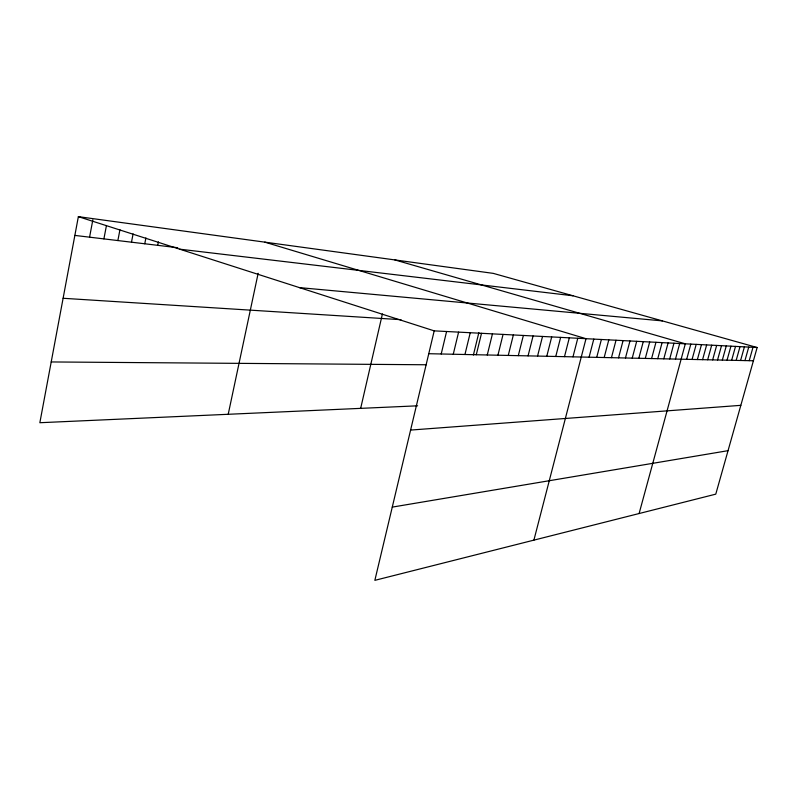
<?xml version="1.0" encoding="UTF-8"?>
<svg xmlns="http://www.w3.org/2000/svg" width="797" height="797" viewBox="0 0 797 797"><rect width="100%" height="100%" fill="white"/><g stroke="black" fill="none" stroke-linecap="round" stroke-linejoin="round"><path stroke-width="1.2" d="M757.15 347.522L434.196 330.865L374.849 580.346L715.776 494.15L757.15 347.522L493.303 273.381L78.365 216.654L39.85 422.719L417.608 405.812M89.573 237.167L92.85 219.823M103.899 238.881L106.459 225.491M117.866 240.555L119.948 229.735M131.485 242.188L133.099 233.88M144.765 243.772L145.911 237.914M157.716 245.327L158.404 241.85M228.211 414.291L258.158 273.291M360.662 408.363L382.411 313.948M441.209 353.978L446.589 331.502M453.264 354.237L458.604 332.12M464.95 354.496L470.24 332.728M473.378 355.054L478.858 332.618M476.277 354.745L481.518 333.305M487.256 354.984L492.446 333.873M497.916 355.213L503.056 334.421M508.267 355.442L513.358 334.949M518.309 355.661L523.36 335.467M528.072 355.87L533.073 335.965M537.557 356.08L542.518 336.454M546.782 356.279L551.693 336.922M555.758 356.468L560.63 337.39M564.485 356.657L569.317 337.838M572.983 356.847L577.775 338.267M533.9 540.137L586.004 338.695L264.783 242.139M589.093 357.195L593.795 339.094M596.724 357.365L601.386 339.492M604.176 357.524L608.798 339.871M611.438 357.684L616.021 340.249M618.532 357.843L623.075 340.608M625.456 357.992L629.969 340.967M632.22 358.142L636.693 341.315M638.835 358.281L643.259 341.654M645.291 358.421L649.685 341.983M651.597 358.56L655.961 342.302M657.764 358.69L662.098 342.62M663.801 358.829L668.095 342.929M669.709 358.949L673.963 343.228M675.477 359.078L679.702 343.527M639.104 513.537L685.32 343.816L394.864 259.922M686.665 359.317L690.82 344.105M692.075 359.437L696.199 344.384M697.385 359.557L701.47 344.653M702.575 359.666L706.64 344.922M707.666 359.776L711.691 345.181M712.657 359.885L716.652 345.44M717.539 359.995L721.514 345.689M722.331 360.095L726.276 345.928M727.033 360.204L730.939 346.177M731.646 360.304L735.521 346.406M736.159 360.403L740.014 346.635M740.592 360.493L744.418 346.864M744.946 360.593L748.742 347.093M749.22 360.682L752.986 347.313M392.263 507.111L728.05 450.674M410.594 430.071L740.841 405.334M51.207 361.948L426.265 364.767M428.756 353.709L753.414 360.772M63.112 298.277L400.981 319.687M299.453 287.617L662.387 320.892M179.674 249.172L573.013 295.777M74.858 235.414L177.761 247.728M78.365 216.654L434.196 330.865"/></g></svg>
